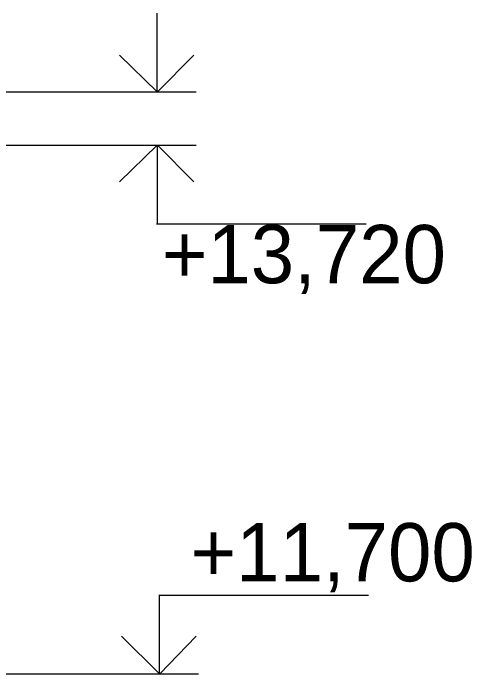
# Model space of a CAD drawing. Header units: millimetres. Extents: x -136833 to 49383, y -8033 to 344618.
# Drawn here: x 503 to 2311, y 60353 to 62876 of the extents above; entities that cross this region are included whole.
import ezdxf

# ---------------------------------------------------------------- set-up
doc = ezdxf.new("R2010")
doc.units = ezdxf.units.MM
doc.layers.add('PDF _Геометрия', color=7, linetype='Continuous', true_color=0x1d1d1d)
doc.layers.add('PDF _Текст', color=7, linetype='Continuous')

msp = doc.modelspace()

# ---------------------------------------------------------------- linework, layer by layer
at = {"layer": 'PDF _Геометрия', "color": 7, "lineweight": 9}
for points in [[(219.1372711717268, 62575.49224527315), (1052.706120156858, 62575.49224527315), (1052.706120156858, 62876.05410648083)], [(900.886456547858, 62575.43757202554), (1201.864774003043, 62575.43757202554)], [(401.1760511752218, 62372.28927534317), (1052.706120156858, 62372.28927534317), (1052.706120156858, 62071.72740589866)], [(900.886456547858, 62372.17393507349), (1201.864774003043, 62372.17393507349)], [(1050.737192909321, 62071.9026242138), (1851.143620156858, 62071.9026242138)], [(-47.26645392342471, 60352.99214511904), (1061.480158618389, 60352.99214511904), (1061.480158618389, 60653.57365656259)], [(1059.459233292058, 60653.69691006059), (1859.917658618418, 60653.69691006059)], [(910.4622751919669, 60352.86228507851), (1210.638812464545, 60352.86228507851)]]:
    msp.add_lwpolyline(points, dxfattribs=at)
at = {"layer": 'PDF _Геометрия', "color": 7, "lineweight": 18}
for points in [[(1052.706120156858, 62575.49224527315), (908.561587063421, 62715.18856868047)], [(1053.739524610079, 62575.41086222414), (1193.090735541482, 62715.1707173114)], [(1052.706120156858, 62372.28927534317), (908.561587063421, 62232.59295193585)], [(1053.739524610079, 62372.24302263877), (1193.090735541482, 62232.56570443609)], [(1061.480158618389, 60352.99214511904), (917.3262055450177, 60496.89873824632)], [(1062.504465851933, 60352.8979930649), (1201.864774003043, 60496.79096870901)]]:
    msp.add_lwpolyline(points, dxfattribs=at)

# ---------------------------------------------------------------- texts
at = {"layer": 'PDF _Текст', "char_height": 222.6982147375235, "attachment_point": 4, "style": ''}
for s, insert in [('+13,720', (1070.745112606121, 61935.17851631997)), ('+11,700', (1180.813541110139, 60796.4364357395))]:
    msp.add_mtext(s, dxfattribs=dict(at, insert=insert))

doc.saveas('drawing.dxf')
